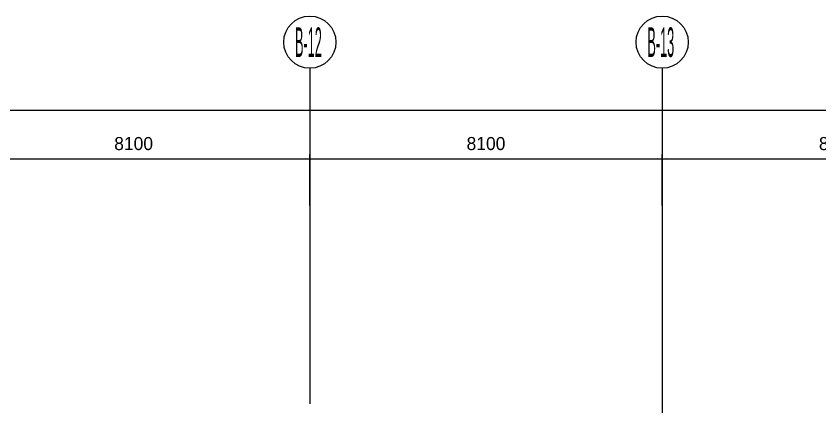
# Model space of a CAD drawing. Extents: x 387171 to 699106, y 11966 to 245688.
# Drawn here: x 556306 to 574785, y 234392 to 243519 of the extents above; entities that cross this region are included whole.
import ezdxf

# ---------------------------------------------------------------- set-up
doc = ezdxf.new("R2010")
doc.units = 0
doc.header["$LTSCALE"] = 100
doc.header["$MEASUREMENT"] = 0
doc.layers.add('DOTE', color=253, linetype='Continuous')
doc.layers.add('L-AXIS', color=3, linetype='Continuous')
doc.styles.add('hztxt', font='hztxt')
doc.dimstyles.get("Standard").update_dxf_attribs({"dimtxt": 300, "dimasz": 100, "dimexe": 100, "dimexo": 250, "dimgap": 100, "dimtad": 0, "dimtoh": 1, "dimdec": 0, "dimdsep": 46, "dimcen": 0.09, "dimclrt": 7, "dimadec": 0, "dimazin": 0, "dimtfac": 1, "dimtdec": 4, "dimtofl": 0, "dimtmove": 0, "dimatfit": 3, "dimfxl": 1, "dimtolj": 1, "dimtzin": 0, "dimarcsym": 0})

# ---------------------------------------------------------------- blocks, each defined once
blk = doc.blocks.new('*D859')
at = {"layer": 'L-AXIS', "color": 0, "linetype": 'ByBlock', "lineweight": -2}
for p, q in [((563058, 239163), (563058, 240335)), ((563058, 240235), (571158, 240235)), ((571158, 239163), (571158, 240335))]:
    blk.add_line(p, q, dxfattribs=at)
for points in [[(563058, 240235), (563158, 240251), (563158, 240218)], [(571158, 240235), (571058, 240218), (571058, 240251)]]:
    blk.add_solid(points, dxfattribs=at)
at = {"layer": 'L-AXIS', "color": 7, "linetype": 'Continuous', "lineweight": -2, "insert": (567108, 240585), "char_height": 300, "width": 775, "attachment_point": 5, "style": 'hztxt'}
blk.add_mtext('8100', dxfattribs=at)
blk = doc.blocks.new('_AXISO')
blk.add_circle((0, 0), 0.5)
blk = doc.blocks.new('*D397')
at = {"layer": 'L-AXIS', "color": 0, "linetype": 'ByBlock', "lineweight": -2}
for p, q in [((494858, 239398), (494858, 241456)), ((494858, 241356), (656958, 241356)), ((656958, 239398), (656958, 241456))]:
    blk.add_line(p, q, dxfattribs=at)
for points in [[(494858, 241356), (494958, 241372), (494958, 241339)], [(656958, 241356), (656858, 241339), (656858, 241372)]]:
    blk.add_solid(points, dxfattribs=at)
at = {"layer": 'L-AXIS', "color": 7, "linetype": 'Continuous', "lineweight": -2, "insert": (548151, 241706), "char_height": 300, "width": 1106.67, "attachment_point": 5, "style": 'hztxt'}
blk.add_mtext('162100', dxfattribs=at)
blk = doc.blocks.new('*D350')
at = {"layer": 'L-AXIS', "color": 0, "linetype": 'ByBlock', "lineweight": -2}
for p, q in [((554958, 239163), (554958, 240335)), ((554958, 240235), (563058, 240235)), ((563058, 239163), (563058, 240335))]:
    blk.add_line(p, q, dxfattribs=at)
for points in [[(554958, 240235), (555058, 240251), (555058, 240218)], [(563058, 240235), (562958, 240218), (562958, 240251)]]:
    blk.add_solid(points, dxfattribs=at)
at = {"layer": 'L-AXIS', "color": 7, "linetype": 'Continuous', "lineweight": -2, "insert": (559008, 240585), "char_height": 300, "width": 775, "attachment_point": 5, "style": 'hztxt'}
blk.add_mtext('8100', dxfattribs=at)
blk = doc.blocks.new('*D2481')
at = {"layer": 'L-AXIS', "color": 0, "linetype": 'ByBlock', "lineweight": -2}
for p, q in [((571158, 239163), (571158, 240335)), ((571158, 240235), (579258, 240235)), ((579258, 239163), (579258, 240335))]:
    blk.add_line(p, q, dxfattribs=at)
for points in [[(571158, 240235), (571258, 240251), (571258, 240218)], [(579258, 240235), (579158, 240218), (579158, 240251)]]:
    blk.add_solid(points, dxfattribs=at)
at = {"layer": 'L-AXIS', "color": 7, "linetype": 'Continuous', "lineweight": -2, "insert": (575208, 240585), "char_height": 300, "width": 775, "attachment_point": 5, "style": 'hztxt'}
blk.add_mtext('8100', dxfattribs=at)

msp = doc.modelspace()

# ---------------------------------------------------------------- linework, layer by layer
at = {"layer": 'DOTE'}
for p, q in [((563058.1, 238913.1), (563058.1, 234600.9)), ((571158.1, 238913.1), (571158.1, 234392))]:
    msp.add_line(p, q, dxfattribs=at)
at = {"layer": 'L-AXIS'}
for p, q in [((563058.1, 242318.6), (563058.1, 238913.1)), ((563058.1, 242318.6), (563058.1, 238913.1)), ((563058.1, 242318.6), (563058.1, 238913.1)), ((571158.1, 242318.6), (571158.1, 238913.1)), ((571158.1, 242318.6), (571158.1, 238913.1)), ((571158.1, 242318.6), (571158.1, 238913.1))]:
    msp.add_line(p, q, dxfattribs=at)

# ---------------------------------------------------------------- block references
ref = msp.add_blockref('_AXISO', (563058.1, 242918.6), dxfattribs=dict(at, xscale=1199.999999999997, yscale=1200, rotation=359.9996457873818))
ref.add_attrib('A', 'B-12', (562718.7, 242579.2), dxfattribs={"height": 678.82, "style": 'hztxt', "width": 0.320988})
ref = msp.add_blockref('_AXISO', (571158.1, 242918.6), dxfattribs=dict(at, xscale=1199.999999999997, yscale=1200, rotation=359.9996457873818))
ref.add_attrib('A', 'B-13', (570818.7, 242579.2), dxfattribs={"height": 678.82, "style": 'hztxt', "width": 0.320988})

# ---------------------------------------------------------------- dimensions: what is measured, and where the dimension line sits
for base, p1, p2, picture, middle in [((656958.1, 241355.5), (494858.1, 239148.3), (656958.1, 239148.3), '*D397', (548150.6, 241705.5)), ((563058.1, 240234.6), (554958.1, 238913.1), (563058.1, 238913.1), '*D350', (559008.1, 240584.6)), ((571158.1, 240234.6), (563058.1, 238913.1), (571158.1, 238913.1), '*D859', (567108.1, 240584.6)), ((579258.1, 240234.6), (571158.1, 238913.1), (579258.1, 238913.1), '*D2481', (575208.1, 240584.6))]:
    dim = msp.add_linear_dim(base=base, p1=p1, p2=p2, dimstyle='Standard', dxfattribs=at)
    dim.commit()
    dim.dimension.update_dxf_attribs({"geometry": picture, "text_midpoint": middle})

doc.saveas('drawing.dxf')
